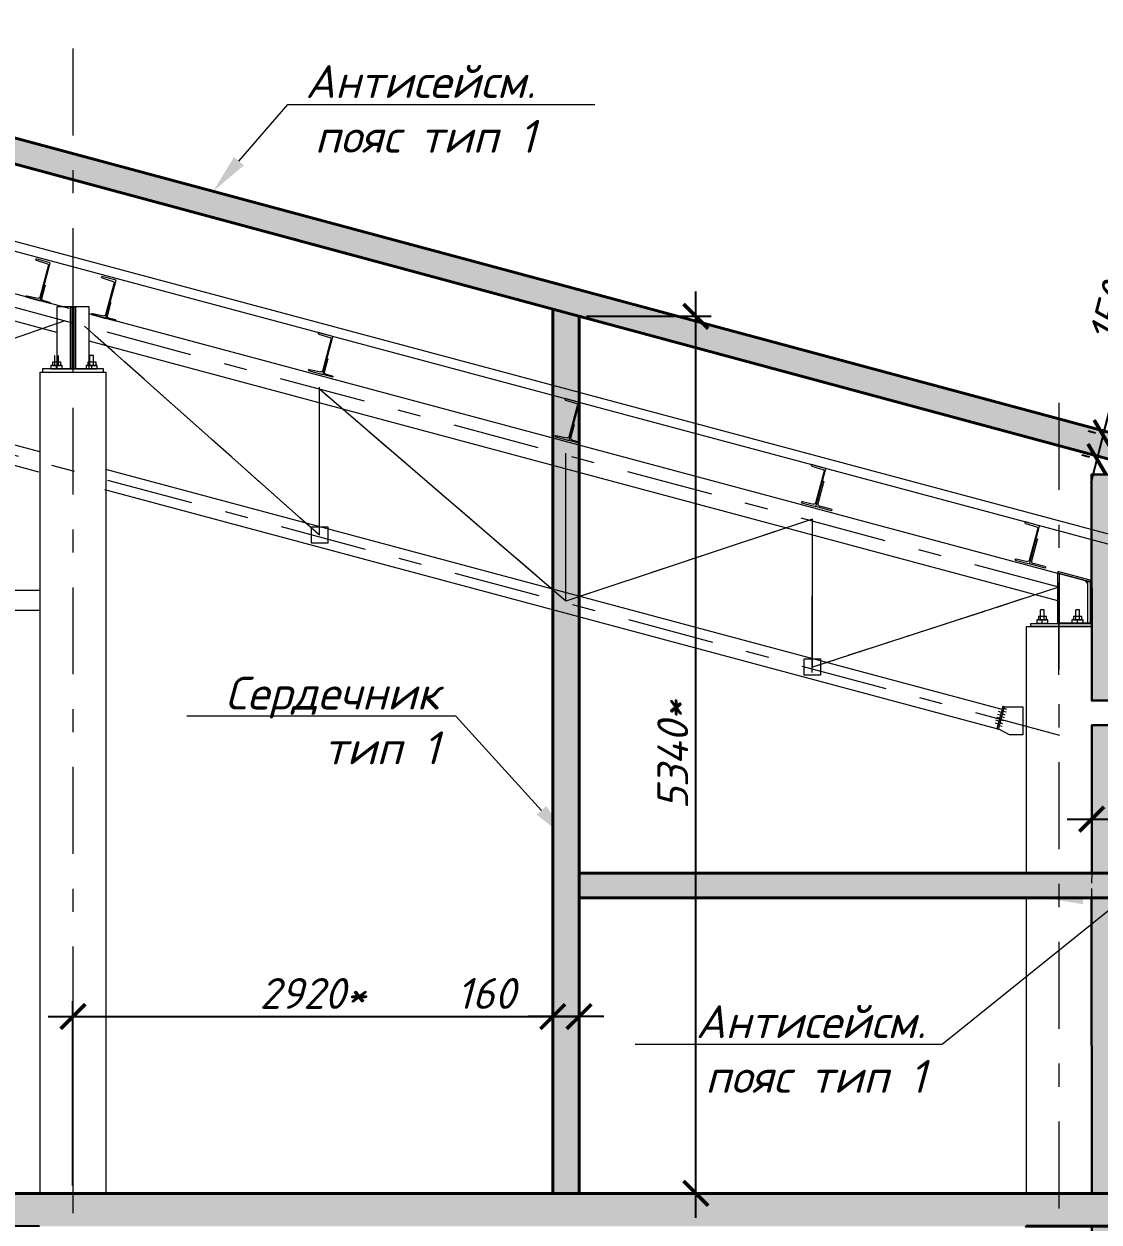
# Model space of a CAD drawing. Header units: millimetres. Extents: x -238377 to 196118, y -123284 to 30177.
# Drawn here: x 106778 to 113321, y -76510 to -69216 of the extents above; entities that cross this region are included whole.
import ezdxf
from ezdxf import colors
from ezdxf.entities.mleader import LeaderData, LeaderLine
from ezdxf.math import Vec2, Vec3

# ---------------------------------------------------------------- set-up
doc = ezdxf.new("R2010")
doc.units = ezdxf.units.MM
doc.header["$MEASUREMENT"] = 0
for name, pattern in [('CENTERX2', [4, 2.5, -0.5, 0.5, -0.5]), ('DASHED2', [0.375, 0.25, -0.125]), ('Double Dashed', [1797.222233, 1325, -211.666656, 63.333344, -197.222233]), ('HIDDEN2', [4.7625, 3.175, -1.5875]), ('Штрихштриховая', [10936.110735, 5291.666508, -2116.666555, 1411.111116, -2116.666555])]:
    doc.linetypes.add(name, pattern=pattern)
doc.layers.get('0').update_dxf_attribs({"lineweight": 5})
doc.layers.add('#Hatch', color=7, linetype='Continuous', lineweight=5, true_color=0x4d4d4d)
doc.layers.add('#Каркас', color=7, linetype='Continuous', lineweight=5, true_color=0x757575)
for name, color, linetype, lineweight in [('#Бетон', 10, 'Continuous', 15), ('#Бетон монолитные пояса', 34, 'Continuous', 35), ('#Бетон разрез', 20, 'Continuous', 40), ('#Бетон сердечники', 12, 'Continuous', 40), ('#Выноски', 150, 'Continuous', 15), ('#Газобетон', 152, 'Continuous', 35), ('#размеры', 7, 'Continuous', 5), ('k_ Осевая', 8, 'CENTERX2', 9), ('оси_Ном._пера__96', 7, 'Continuous', 5)]:
    doc.layers.add(name, color=color, linetype=linetype, lineweight=lineweight)
doc.styles.add('STEP PR', font='isocpeui.ttf')
doc.dimstyles.new('SPDS', dxfattribs={"dimscale": 10, "dimtxt": 2.5, "dimasz": 2, "dimexe": 1.25, "dimexo": 0.625, "dimtad": 1, "dimdec": 0, "dimrnd": 0.001, "dimtxsty": 'STEP PR', "dimblk": 'ARCHTICK', "dimcen": 2.5, "dimdle": 2, "dimclrd": 256, "dimclre": 256, "dimclrt": 7, "dimadec": 0, "dimazin": 2, "dimtfac": 0.75, "dimtdec": 0, "dimtmove": 1, "dimatfit": 3, "dimfxl": 1, "dimtolj": 1, "dimarcsym": 1})

# ---------------------------------------------------------------- blocks, each defined once
blk = doc.blocks.new('_ArchTick')
at = {"color": 0, "linetype": 'ByBlock', "const_width": 0.15}
blk.add_lwpolyline([(-0.5, -0.5), (0.5, 0.5)], dxfattribs=at)
blk = doc.blocks.new('*D910')
at = {"layer": '#размеры', "lineweight": -2, "transparency": 16777216}
for p, q in [((115231.5, -71810.4), (115231.5, -76485.3)), ((113923.2, -71960.4), (115325.2, -71960.4)), ((112079, -76335.3), (115325.2, -76335.3))]:
    blk.add_line(p, q, dxfattribs=at)
at = {"layer": 'Defpoints', "color": 0, "transparency": 16777216}
for p in [(113876.3, -71960.4), (112032.1, -76335.3), (115231.5, -76335.3)]:
    blk.add_point(p, dxfattribs=at)
at = {"layer": '#размеры', "lineweight": -2, "transparency": 16777216, "xscale": 150, "yscale": 150, "zscale": 150}
for p, rotation in [((115231.5, -71960.4), 90), ((115231.5, -76335.3), 270)]:
    blk.add_blockref('_ArchTick', p, dxfattribs=dict(at, rotation=rotation))
at = {"layer": '#размеры', "color": 7, "transparency": 16777216, "insert": (115089.7, -74147.8), "char_height": 187.5, "attachment_point": 5, "rotation": 90, "style": 'STEP PR'}
blk.add_mtext('\\A1;4375', dxfattribs=at)
blk = doc.blocks.new('*U815')
for p, q in [((0, 0), (0, 240)), ((0, 240), (90, 240)), ((86.2, 231.8), (15.6, 228.5)), ((90, 240), (90, 235.8)), ((5.6, 22), (5.6, 218)), ((90, 0), (0, 0)), ((86.2, 8.2), (15.6, 11.5)), ((90, 4.2), (90, 0))]:
    blk.add_line(p, q)
for centre, radius, start, end in [((16.1, 218), 10.5, 92.70236, 180), ((86, 235.8), 4, 272.70236, 360), ((16.1, 22), 10.5, 180, 267.29764), ((86, 4.2), 4, 0, 87.29764)]:
    blk.add_arc(centre, radius, start, end)
blk = doc.blocks.new('*U814')
at = {"color": 0, "linetype": 'ByBlock', "lineweight": -2}
for p, q in [((-9, 22), (-9, 155.7)), ((0, 160), (-4.7, 160)), ((0, 0), (0, 160)), ((-100, 0), (-100, 4.7)), ((-100, 0), (0, 0)), ((-95.7, 9), (-22, 9))]:
    blk.add_line(p, q, dxfattribs=at)
for centre, radius, start, end in [((-4.7, 155.7), 4.3, 89.04503, 179.97781), ((-95.7, 4.7), 4.3, 90, 180), ((-22, 22), 13, 270, 0)]:
    blk.add_arc(centre, radius, start, end, dxfattribs=at)
blk = doc.blocks.new('*U813')
at = {"color": 0, "linetype": 'ByBlock', "lineweight": -2}
for p, q in [((-6, 16), (-6, 96.7)), ((0, 100), (-2.7, 100)), ((0, 0), (0, 100)), ((-63, 0), (-63, 2.7)), ((-63, 0), (0, 0)), ((-59.7, 6), (-16, 6))]:
    blk.add_line(p, q, dxfattribs=at)
for centre, radius, start, end in [((-2.7, 96.7), 3.3, 89.04503, 179.97781), ((-59.7, 2.7), 3.3, 90, 180), ((-16, 16), 10, 270, 0)]:
    blk.add_arc(centre, radius, start, end, dxfattribs=at)
blk = doc.blocks.new('*U811')
for points in [[(0, -0.5), (0, 0.5)], [(1, -0.5), (1, 0.5)], [(2, -0.5), (2, 0.5)], [(3, -0.5), (3, 0.5)], [(4, -0.5), (4, 0.5)], [(5, -0.5), (5, 0.5)]]:
    blk.add_lwpolyline(points)
blk = doc.blocks.new('*U812')
for points in [[(0, -0.5), (0, 0.5)], [(1, -0.5), (1, 0.5)], [(2, -0.5), (2, 0.5)], [(3, -0.5), (3, 0.5)], [(4, -0.5), (4, 0.5)], [(5, -0.5), (5, 0.5)], [(6, -0.5), (6, 0.5)]]:
    blk.add_lwpolyline(points)
blk = doc.blocks.new('*D921')
at = {"layer": '#размеры', "lineweight": -2, "transparency": 16777216}
for p, q in [((113578, -70810.9), (113344.7, -71718.6)), ((113382, -71573.3), (113269.9, -72009.4)), ((113300, -71707.1), (113253.9, -71695.2)), ((113262.5, -71852.6), (113216.5, -71840.8))]:
    blk.add_line(p, q, dxfattribs=at)
at = {"layer": 'Defpoints', "color": 0, "transparency": 16777216}
for p in [(113345.4, -71718.8), (113307.3, -71864.1), (113307.9, -71864.3)]:
    blk.add_point(p, dxfattribs=at)
at = {"layer": '#размеры', "lineweight": -2, "transparency": 16777216, "xscale": 150, "yscale": 150, "zscale": 150}
for p, rotation in [((113344.7, -71718.6), 75.58435715371697), ((113307.3, -71864.1), 255.584357153717)]:
    blk.add_blockref('_ArchTick', p, dxfattribs=dict(at, rotation=rotation))
at = {"layer": '#размеры', "color": 7, "lineweight": 5, "transparency": 16777216, "insert": (113389.7, -70978.5), "char_height": 187.5, "attachment_point": 5, "rotation": 75.58436, "style": 'STEP PR'}
blk.add_mtext('\\A1;150', dxfattribs=at)
blk = doc.blocks.new('*D922')
at = {"layer": '#размеры', "lineweight": -2, "transparency": 16777216}
for p, q in [((109996.3, -75212), (109996.3, -75165.2)), ((110156.3, -75212), (110156.3, -75165.2)), ((109381.3, -75258.9), (109996.3, -75258.9)), ((110306.3, -75258.9), (109846.3, -75258.9))]:
    blk.add_line(p, q, dxfattribs=at)
at = {"layer": 'Defpoints', "color": 0, "transparency": 16777216}
for p in [(109996.3, -75258.9), (109996.3, -75258.9), (110156.3, -75258.9)]:
    blk.add_point(p, dxfattribs=at)
at = {"layer": '#размеры', "lineweight": -2, "transparency": 16777216, "xscale": 150, "yscale": 150, "zscale": 150, "rotation": 180}
blk.add_blockref('_ArchTick', (109996.3, -75258.9), dxfattribs=at)
at = {"layer": '#размеры', "lineweight": -2, "transparency": 16777216, "xscale": 150, "yscale": 150, "zscale": 150}
blk.add_blockref('_ArchTick', (110156.3, -75258.9), dxfattribs=at)
at = {"layer": '#размеры', "color": 7, "lineweight": 5, "transparency": 16777216, "insert": (109590.5, -75118.3), "char_height": 187.5, "attachment_point": 5, "style": 'STEP PR'}
blk.add_mtext('\\A1;160', dxfattribs=at)
blk = doc.blocks.new('*D923')
at = {"layer": '#размеры', "lineweight": -2, "transparency": 16777216}
for p, q in [((107076.3, -76288.4), (107076.3, -75165.2)), ((109996.3, -76288.4), (109996.3, -75165.2)), ((106926.3, -75258.9), (110146.3, -75258.9))]:
    blk.add_line(p, q, dxfattribs=at)
at = {"layer": 'Defpoints', "color": 0, "transparency": 16777216}
for p in [(109996.3, -75258.9), (107076.3, -76335.3), (109996.3, -76335.3)]:
    blk.add_point(p, dxfattribs=at)
at = {"layer": '#размеры', "lineweight": -2, "transparency": 16777216, "xscale": 150, "yscale": 150, "zscale": 150, "rotation": 180}
blk.add_blockref('_ArchTick', (107076.3, -75258.9), dxfattribs=at)
at = {"layer": '#размеры', "lineweight": -2, "transparency": 16777216, "xscale": 150, "yscale": 150, "zscale": 150}
blk.add_blockref('_ArchTick', (109996.3, -75258.9), dxfattribs=at)
at = {"layer": '#размеры', "color": 7, "lineweight": 5, "transparency": 16777216, "insert": (108536.3, -75118.3), "char_height": 187.5, "attachment_point": 5, "style": 'STEP PR'}
blk.add_mtext('\\A1;2920*', dxfattribs=at)
blk = doc.blocks.new('*D998')
at = {"layer": '#размеры', "lineweight": -2, "transparency": 16777216}
for p, q in [((110867, -76485.3), (110867, -70845.7)), ((110202.2, -70995.7), (110960.7, -70995.7)), ((110203.2, -76335.3), (110960.7, -76335.3))]:
    blk.add_line(p, q, dxfattribs=at)
at = {"layer": 'Defpoints', "color": 0, "transparency": 16777216}
for p in [(110155.3, -70995.7), (110867, -70995.7), (110156.3, -76335.3)]:
    blk.add_point(p, dxfattribs=at)
at = {"layer": '#размеры', "lineweight": -2, "transparency": 16777216, "xscale": 150, "yscale": 150, "zscale": 150}
for p, rotation in [((110867, -70995.7), 90), ((110867, -76335.3), 270)]:
    blk.add_blockref('_ArchTick', p, dxfattribs=dict(at, rotation=rotation))
at = {"layer": '#размеры', "color": 7, "lineweight": 5, "transparency": 16777216, "insert": (110726.4, -73665.5), "char_height": 187.5, "attachment_point": 5, "rotation": 90, "style": 'STEP PR'}
blk.add_mtext('\\A1;5340*', dxfattribs=at)
blk = doc.blocks.new('*D985')
at = {"layer": '#размеры', "lineweight": -2, "transparency": 16777216}
for p, q in [((113276.3, -74338.4), (113276.3, -73963.5)), ((113696.3, -74338.4), (113696.3, -73963.5)), ((113126.3, -74057.2), (113846.3, -74057.2)), ((114455.5, -74057.2), (113696.3, -74057.2))]:
    blk.add_line(p, q, dxfattribs=at)
at = {"layer": 'Defpoints', "color": 0, "transparency": 16777216}
for p in [(113696.3, -74057.2), (113276.3, -74385.3), (113696.3, -74385.3)]:
    blk.add_point(p, dxfattribs=at)
at = {"layer": '#размеры', "lineweight": -2, "transparency": 16777216, "xscale": 150, "yscale": 150, "zscale": 150, "rotation": 180}
blk.add_blockref('_ArchTick', (113276.3, -74057.2), dxfattribs=at)
at = {"layer": '#размеры', "lineweight": -2, "transparency": 16777216, "xscale": 150, "yscale": 150, "zscale": 150}
blk.add_blockref('_ArchTick', (113696.3, -74057.2), dxfattribs=at)
at = {"layer": '#размеры', "color": 7, "lineweight": 5, "transparency": 16777216, "insert": (114204.8, -73916.6), "char_height": 187.5, "attachment_point": 5, "style": 'STEP PR'}
blk.add_mtext('\\A1;420', dxfattribs=at)
blk = doc.blocks.new('*D948')
at = {"layer": '#размеры', "lineweight": -2, "transparency": 16777216}
for p, q in [((104390.7, -76185.3), (104390.7, -76685.3)), ((104343.8, -76335.3), (104296.9, -76335.3)), ((106872.8, -76535.3), (104296.9, -76535.3)), ((104390.7, -77281.5), (104390.7, -76535.3))]:
    blk.add_line(p, q, dxfattribs=at)
at = {"layer": 'Defpoints', "color": 0, "transparency": 16777216}
for p in [(104390.7, -76335.3), (104390.7, -76535.3), (106919.7, -76535.3)]:
    blk.add_point(p, dxfattribs=at)
at = {"layer": '#размеры', "lineweight": -2, "transparency": 16777216, "xscale": 150, "yscale": 150, "zscale": 150}
for p, rotation in [((104390.7, -76335.3), 90), ((104390.7, -76535.3), 270)]:
    blk.add_blockref('_ArchTick', p, dxfattribs=dict(at, rotation=rotation))
at = {"layer": '#размеры', "color": 7, "lineweight": 5, "transparency": 16777216, "insert": (104250, -77035.5), "char_height": 187.5, "attachment_point": 5, "rotation": 90, "style": 'STEP PR'}
blk.add_mtext('\\A1;200', dxfattribs=at)

msp = doc.modelspace()

# ---------------------------------------------------------------- hatches: boundary and pattern name
at = {"layer": '#Hatch'}
h = msp.add_hatch(dxfattribs=at)
h.set_pattern_fill('ANSI33', color=256, scale=400)
h.paths.add_polyline_path([(101076.3, -69986), (99476.6, -69986), (99476.6, -70135.3), (99876.3, -70135.3), (101076.3, -70135.5)])
h.paths.add_polyline_path([(103606.2, -69986), (101076.3, -69986), (101076.3, -70136), (103606.2, -70136)])
h.paths.add_polyline_path([(103765.7, -69269.6), (103606.1, -69226.5), (103606.2, -69986), (103606.3, -76335.3), (103766.3, -76335.3)])
h.paths.add_polyline_path([(101076.3, -68632.2), (101076.3, -68477.7), (99476.7, -68865.3), (99476.6, -69019.5)])
h.paths.add_polyline_path([(101251.3, -68435.3), (101076.3, -68477.7), (101076.3, -68632.2), (101251.3, -68589.8)])
h.paths.add_polyline_path([(101251.3, -68435.3), (101251.3, -68590.8), (107076.3, -70163.3), (107076.3, -70004)])
h.paths.add_polyline_path([(107076.3, -70004), (107076.3, -70163.3), (113726.3, -71958.4), (113876.3, -71958.4), (113876.3, -71835.3)])
h.paths.add_polyline_path([(110156.3, -70994.7), (109996.3, -70951.5), (109996.3, -76335.3), (110156.3, -76335.3)])
h.paths.add_polyline_path([(113076.3, -74385.3), (110156.3, -74385.3), (110156.3, -74535.3), (113076.3, -74535.3)])
h.paths.add_polyline_path([(113696.3, -74385.3), (113296.3, -74385.3), (113276.3, -74385.3), (113076.3, -74385.3), (113076.3, -74535.3), (113296.3, -74535.3), (113696.3, -74535.3)])
h = msp.add_hatch(dxfattribs=at)
h.set_pattern_fill('AR-CONC', color=256, scale=50)
h.set_pattern_definition([(50, (0, 0), (358.6301, -31.37607), [37.5, -412.5]), (355, (0, 0), (-69.3757, 376.0961), [30, -330]), (100.45144, (29.9, -2.6), (289.2544, 344.72), [31.8701, -350.5711]), (46.1842, (0, 100), (533.6207, -82.7596), [56.25, -618.75]), (96.63564, (44.47, 93.1), (467.331, 487.0593), [47.8052, -525.8569]), (351.18416, (0, 100), (467.331, 487.0593), [45, -495]), (21, (50, 75), (298.4535, -201.30945), [37.5, -412.5]), (326, (50, 75), (121.6577, 362.575), [30, -330]), (71.45144, (74.87, 58.22), (420.1112, 161.2656), [31.8701, -350.5711]), (37.5, (0, 0), (6.07993, 166.44693), [0, -326, 0, -335, 0, -331.25]), (7.5, (0, 0), (131.53477, 197.20586), [0, -191, 0, -318.5, 0, -126.25]), (327.5, (-111.5, 0), (266.91122, -11.27744), [0, -125, 0, -390, 0, -517.5]), (317.5, (-161.5, 0), (291.5931, 50.0525), [0, -162.5, 0, -259, 0, -367.5])])
h.paths.add_polyline_path([(99876.3, -73115.4), (99476.4, -73115.4), (99476.3, -76335.3), (99876.3, -76335.3)])
h.paths.add_polyline_path([(99876.3, -70136), (99476.6, -70136), (99476.4, -72965.4), (99876.3, -72965.4)])
h.paths.add_polyline_path([(99876.3, -69019.5), (99476.6, -69019.5), (99476.6, -69986), (99876.3, -69986)])
h.paths.add_polyline_path([(113876.3, -71958.4), (113275.2, -71958.4), (113275.9, -72885.6), (113276.3, -72885.6), (113276.3, -73335.7), (113576.3, -73335.4), (113576.3, -73485.6), (113276.3, -73485.6), (113276.3, -74385.3), (113296.3, -74385.3), (113696.3, -74385.3), (113696.3, -74535.3), (113296.3, -74535.3), (113276.3, -74535.3), (113276.3, -76335.3), (113676.3, -76335.3), (113676.3, -76535.3), (113276.3, -76535.3), (113276.3, -76935.3), (113276.3, -80385.3), (113876.5, -80385.3)])
h.paths.add_polyline_path([(100876.3, -76535.3), (100676.3, -76535.3), (100676.3, -80235.3), (100876.3, -80235.3)])
at = {"layer": '#Hatch', "linetype": 'Continuous', "true_color": 0xd9d9d9}
h = msp.add_hatch(color=254, dxfattribs=at)
h.paths.add_polyline_path([(101076.3, -76335.3), (99476.3, -76335.3), (99476.3, -76535.3), (100876.3, -76535.3), (100939.8, -76535)])
h.paths.add_polyline_path([(107076.3, -76335.3), (101076.3, -76335.3), (100939.8, -76535), (100961.5, -76535), (101276.3, -76535.3), (107076.3, -76535.3)])
h.paths.add_polyline_path([(113076.3, -76335.3), (107076.3, -76335.3), (107076.3, -76535.3), (112876.3, -76535.3), (113076.3, -76535.3)])
h.paths.add_polyline_path([(113676.3, -76335.3), (113076.3, -76335.3), (113076.3, -76535.3), (113276.3, -76535.3), (113676.3, -76535.3)])
at = {"layer": '#Каркас', "true_color": 0x8f8f8f}
msp.add_hatch(color=252, dxfattribs=at).paths.add_polyline_path([(113252.1, -72625.1), (113234.6, -72603.5), (113251.6, -72608)])
msp.add_hatch(color=252, dxfattribs=at).paths.add_polyline_path([(113252.1, -72625.1), (113234.6, -72603.5), (113251.6, -72608)])
msp.add_hatch(color=252, dxfattribs=at).paths.add_polyline_path([(113252.1, -72625.1), (113234.6, -72603.5), (113251.6, -72608)])
msp.add_hatch(color=252, dxfattribs=at).paths.add_polyline_path([(113252.1, -72625.1), (113234.6, -72603.5), (113251.6, -72608)])

# ---------------------------------------------------------------- linework, layer by layer
at = {"layer": '#Бетон'}
for p, q in [((106876.3, -76335.3), (106876.3, -71335.3)), ((107276.3, -71335.3), (107276.3, -76335.3))]:
    msp.add_line(p, q, dxfattribs=at)
for points in [[(106876.3, -71335.3), (107276.3, -71335.3)], [(113276.3, -72885.6), (112876.3, -72885.6), (112876.3, -74385.3)], [(113276.3, -73485.6), (113576.3, -73485.6), (113576.3, -73335.6), (113276.3, -73335.7), (113276.3, -72885.6), (112876.3, -72885.6), (112876.3, -73485.6)], [(113276.3, -74385.3), (113276.3, -73485.6)], [(112876.3, -74535.3), (112876.3, -76335.3), (113276.3, -76335.3), (113276.3, -74535.3)]]:
    msp.add_lwpolyline(points, dxfattribs=at)
at = {"layer": '#Бетон монолитные пояса', "lineweight": 40}
for points in [[(99476.7, -68865.3), (101251.3, -68435.3), (113876.3, -71835.3), (113876.3, -71958.4), (113726.3, -71958.4), (101249.3, -68590.3), (99476.6, -69019.5), (99476.7, -68865.3)], [(113276.3, -74385.3), (110156.3, -74385.3), (110156.3, -74535.3), (113296.3, -74535.3)], [(113276.3, -74385.3), (113296.3, -74385.3)], [(113296.3, -74385.3), (113696.3, -74385.3), (113696.3, -74535.3), (113296.3, -74535.3)]]:
    msp.add_lwpolyline(points, dxfattribs=at)
at = {"layer": '#Бетон монолитные пояса', "linetype": 'DASHED2', "lineweight": 20, "ltscale": 250}
msp.add_lwpolyline([(113276.3, -74385.3), (113275.2, -74535.3)], dxfattribs=at)
at = {"layer": '#Бетон разрез', "linetype": 'Continuous'}
msp.add_lwpolyline([(100876.3, -76535.3), (99476.3, -76535.3), (99476.3, -76535.3), (99476.3, -76335.3), (113676.3, -76335.3), (113676.3, -76535.3), (113276.3, -76535.3), (112876.3, -76535.3), (112876.3, -76535.3)], dxfattribs=at)
at = {"layer": '#Бетон сердечники', "color": 14, "lineweight": 40}
for points in [[(106876.3, -76335.3), (103606.3, -76335.3), (103606.2, -69986)], [(110156.3, -76335.3), (109996.3, -76335.3), (109996.3, -70951.5)], [(110156.3, -70994.7), (110156.3, -76335.3)]]:
    msp.add_lwpolyline(points, dxfattribs=at)
at = {"layer": '#Газобетон', "lineweight": 30}
msp.add_lwpolyline([(113276.3, -80385.3), (113276.3, -76535.3), (113276.3, -76535.3), (113676.3, -76535.3), (113676.3, -76335.3), (113276.3, -76335.3), (113275.2, -74535.3), (113696.3, -74535.3), (113696.3, -74385.3), (113276.3, -74385.3), (113276.3, -73485.6), (113576.3, -73485.6), (113576.3, -73335.4), (113276.3, -73335.7), (113275.2, -71958.4), (113876.3, -71958.4), (113876.5, -80385.3)], close=True, dxfattribs=at)
at = {"layer": '#Каркас'}
for p, q in [((107054.1, -70948.8), (103770.7, -70069)), ((106978.5, -71094.2), (103770.7, -70234.7)), ((106873.6, -71820.2), (103770.7, -70988.7)), ((107026.3, -71024.2), (105576.6, -71524.5)), ((113070.4, -72560.9), (107174, -70981)), ((113070.4, -72560.9), (107174, -70981)), ((113070.4, -72560.9), (107174, -70981)), ((106868.2, -71943.9), (103770.7, -71114)), ((108576.3, -72328.1), (107146.3, -71056.3)), ((108576.3, -72328.1), (107146.3, -71056.3)), ((108576.3, -72328.1), (107146.3, -71056.3)), ((113070.4, -72727.3), (107174, -71146.6)), ((106965.2, -71295.3), (106965.2, -71235.3)), ((106965.2, -71295.3), (106965.2, -71235.3)), ((106965.2, -71295.3), (106965.2, -71235.3)), ((106965.2, -71295.3), (106965.2, -71235.3)), ((106987.4, -71295.3), (106987.4, -71235.3)), ((106987.4, -71295.3), (106987.4, -71235.3)), ((106987.4, -71295.3), (106987.4, -71235.3)), ((106987.4, -71295.3), (106987.4, -71235.3)), ((107179.4, -71295.3), (107179.4, -71235.3)), ((107201.6, -71235.3), (107179.4, -71235.3)), ((107179.4, -71295.3), (107179.4, -71235.3)), ((107201.6, -71235.3), (107179.4, -71235.3)), ((107179.4, -71295.3), (107179.4, -71235.3)), ((107201.6, -71235.3), (107179.4, -71235.3)), ((107179.4, -71295.3), (107179.4, -71235.3)), ((107201.6, -71235.3), (107179.4, -71235.3)), ((107201.6, -71295.3), (107201.6, -71235.3)), ((107201.6, -71295.3), (107201.6, -71235.3)), ((107201.6, -71295.3), (107201.6, -71235.3)), ((107201.6, -71295.3), (107201.6, -71235.3)), ((106976.3, -71315.3), (106976.3, -71300.3)), ((106976.3, -71315.3), (106976.3, -71300.3)), ((106976.3, -71315.3), (106976.3, -71300.3)), ((106976.3, -71315.3), (106976.3, -71300.3)), ((107190.5, -71315.3), (107190.5, -71300.3)), ((107190.5, -71315.3), (107190.5, -71300.3)), ((107190.5, -71315.3), (107190.5, -71300.3)), ((107190.5, -71315.3), (107190.5, -71300.3)), ((108576.3, -72327.3), (108576.3, -71427.3)), ((108576.3, -72327.3), (108576.3, -71427.3)), ((108576.3, -72327.3), (108576.3, -71427.3)), ((110076.3, -72729.2), (108576.3, -71439.5)), ((110076.3, -72729.2), (108576.3, -71439.5)), ((110076.3, -72729.2), (108576.3, -71439.5)), ((106876.3, -71820.9), (106873.6, -71820.2)), ((110076.3, -72729.2), (110076.3, -71829.2)), ((110076.3, -72729.2), (110076.3, -71829.2)), ((110076.3, -72729.2), (110076.3, -71829.2)), ((112730.5, -73389.5), (107276.3, -71928.1)), ((112698.8, -73506.3), (107269.8, -72051.5)), ((111575.9, -72231), (110076.3, -72729.2)), ((111575.9, -72231), (110076.3, -72729.2)), ((111575.9, -72231), (110076.3, -72729.2)), ((111575.9, -73131.2), (111575.9, -72231)), ((111575.9, -73131.2), (111575.9, -72231)), ((111575.9, -73131.2), (111575.9, -72231)), ((111575.9, -73131.2), (111575.9, -72231)), ((113080.2, -72863.7), (113080.2, -72561.5)), ((113080.2, -72863.7), (113080.2, -72561.5)), ((113080.2, -72863.7), (113080.2, -72561.5)), ((113080.2, -72863.7), (113080.2, -72561.5)), ((113076.3, -72645.3), (111576.3, -73132)), ((113076.3, -72645.3), (111576.3, -73132)), ((113076.3, -72645.3), (111576.3, -73132)), ((113252.1, -72625.1), (113234.6, -72603.5)), ((113252.1, -72625.1), (113234.6, -72603.5)), ((113252.1, -72625.1), (113234.6, -72603.5)), ((113252.1, -72625.1), (113234.6, -72603.5)), ((113252.1, -72863.7), (113252.1, -72608.3)), ((113252.1, -72863.7), (113252.1, -72608.3)), ((113252.1, -72863.7), (113252.1, -72608.3)), ((113252.1, -72863.7), (113252.1, -72608.3)), ((112964.4, -72843.7), (112964.4, -72783.7)), ((112986.6, -72783.7), (112964.4, -72783.7)), ((112964.4, -72843.7), (112964.4, -72783.7)), ((112986.6, -72783.7), (112964.4, -72783.7)), ((112964.4, -72843.7), (112964.4, -72783.7)), ((112986.6, -72783.7), (112964.4, -72783.7)), ((112964.4, -72843.7), (112964.4, -72783.7)), ((112986.6, -72783.7), (112964.4, -72783.7)), ((112986.6, -72843.7), (112986.6, -72783.7)), ((112986.6, -72843.7), (112986.6, -72783.7)), ((112986.6, -72843.7), (112986.6, -72783.7)), ((112986.6, -72843.7), (112986.6, -72783.7)), ((113178.5, -72843.7), (113178.5, -72783.7)), ((113200.8, -72783.7), (113178.5, -72783.7)), ((113178.5, -72843.7), (113178.5, -72783.7)), ((113200.8, -72783.7), (113178.5, -72783.7)), ((113178.5, -72843.7), (113178.5, -72783.7)), ((113200.8, -72783.7), (113178.5, -72783.7)), ((113178.5, -72843.7), (113178.5, -72783.7)), ((113200.8, -72783.7), (113178.5, -72783.7)), ((113200.8, -72843.7), (113200.8, -72783.7)), ((113200.8, -72843.7), (113200.8, -72783.7)), ((113200.8, -72843.7), (113200.8, -72783.7)), ((113200.8, -72843.7), (113200.8, -72783.7)), ((112975.5, -72863.7), (112975.5, -72848.7)), ((112975.5, -72863.7), (112975.5, -72848.7)), ((112975.5, -72863.7), (112975.5, -72848.7)), ((112975.5, -72863.7), (112975.5, -72848.7)), ((113189.7, -72863.7), (113189.7, -72848.7)), ((113189.7, -72863.7), (113189.7, -72848.7)), ((113189.7, -72863.7), (113189.7, -72848.7)), ((113189.7, -72863.7), (113189.7, -72848.7))]:
    msp.add_line(p, q, dxfattribs=at)
at = {"layer": '#Каркас', "linetype": 'HIDDEN2', "ltscale": 50}
for p, q in [((108576.3, -72328.1), (107146.3, -71056.3)), ((108576.3, -72327.3), (108576.3, -71427.3)), ((110076.3, -72729.2), (108576.3, -71439.5)), ((110076.3, -72729.2), (110076.3, -71829.2)), ((111575.9, -72231), (110076.3, -72729.2)), ((113076.3, -72645.3), (111576.3, -73132))]:
    msp.add_line(p, q, dxfattribs=at)
at = {"layer": '#Каркас'}
for points in [[(100959.3, -68993.7), (113876.4, -72454.9), (113860.9, -72512.9), (100959.3, -69055.8)], [(103770.7, -72785.3), (106876.3, -72785.3), (106876.3, -72665.3), (103770.7, -72665.3)]]:
    msp.add_lwpolyline(points, dxfattribs=at)
at = {"layer": '#Каркас', "linetype": 'Double Dashed'}
for points in [[(106978.5, -71315.3), (107174, -71315.3), (107174, -70937.5), (106978.5, -70937.5)], [(106978.5, -71315.3), (107174, -71315.3), (107174, -70937.5), (106978.5, -70937.5)], [(106978.5, -71315.3), (107174, -71315.3), (107174, -70937.5), (106978.5, -70937.5)], [(106978.5, -71315.3), (107174, -71315.3), (107174, -70937.5), (106978.5, -70937.5)], [(106891.2, -71335.3), (107261.4, -71335.3), (107261.4, -71315.3), (106891.2, -71315.3)], [(106891.2, -71335.3), (107261.4, -71335.3), (107261.4, -71315.3), (106891.2, -71315.3)], [(106891.2, -71335.3), (107261.4, -71335.3), (107261.4, -71315.3), (106891.2, -71315.3)], [(106891.2, -71335.3), (107261.4, -71335.3), (107261.4, -71315.3), (106891.2, -71315.3)], [(106942.3, -71315.3), (107010.3, -71315.3), (107010.3, -71295.3), (106942.3, -71295.3)], [(106942.3, -71315.3), (107010.3, -71315.3), (107010.3, -71295.3), (106942.3, -71295.3)], [(106942.3, -71315.3), (107010.3, -71315.3), (107010.3, -71295.3), (106942.3, -71295.3)], [(106942.3, -71315.3), (107010.3, -71315.3), (107010.3, -71295.3), (106942.3, -71295.3)], [(106952.3, -71295.3), (107002.3, -71295.3), (107002.3, -71275.3), (106952.3, -71275.3)], [(106952.3, -71295.3), (107002.3, -71295.3), (107002.3, -71275.3), (106952.3, -71275.3)], [(106952.3, -71295.3), (107002.3, -71295.3), (107002.3, -71275.3), (106952.3, -71275.3)], [(106952.3, -71295.3), (107002.3, -71295.3), (107002.3, -71275.3), (106952.3, -71275.3)], [(107156.5, -71315.3), (107224.5, -71315.3), (107224.5, -71295.3), (107156.5, -71295.3)], [(107156.5, -71315.3), (107224.5, -71315.3), (107224.5, -71295.3), (107156.5, -71295.3)], [(107156.5, -71315.3), (107224.5, -71315.3), (107224.5, -71295.3), (107156.5, -71295.3)], [(107156.5, -71315.3), (107224.5, -71315.3), (107224.5, -71295.3), (107156.5, -71295.3)], [(107166.5, -71295.3), (107216.5, -71295.3), (107216.5, -71275.3), (107166.5, -71275.3)], [(107166.5, -71295.3), (107216.5, -71295.3), (107216.5, -71275.3), (107166.5, -71275.3)], [(107166.5, -71295.3), (107216.5, -71295.3), (107216.5, -71275.3), (107166.5, -71275.3)], [(107166.5, -71295.3), (107216.5, -71295.3), (107216.5, -71275.3), (107166.5, -71275.3)], [(108627.7, -72376.8), (108527.7, -72376.8), (108527.7, -72276.8), (108627.7, -72276.8)], [(108627.7, -72376.8), (108527.7, -72376.8), (108527.7, -72276.8), (108627.7, -72276.8)], [(108627.7, -72376.8), (108527.7, -72376.8), (108527.7, -72276.8), (108627.7, -72276.8)], [(108627.7, -72376.8), (108527.7, -72376.8), (108527.7, -72276.8), (108627.7, -72276.8)], [(108627.7, -72376.8), (108527.7, -72376.8), (108527.7, -72276.8), (108627.7, -72276.8)], [(108627.7, -72376.8), (108527.7, -72376.8), (108527.7, -72276.8), (108627.7, -72276.8)], [(108627.7, -72376.8), (108527.7, -72376.8), (108527.7, -72276.8), (108627.7, -72276.8)], [(108627.7, -72376.8), (108527.7, -72376.8), (108527.7, -72276.8), (108627.7, -72276.8)], [(113265.9, -72863.7), (113070.4, -72863.7), (113070.4, -72558.8), (113265.9, -72612)], [(113265.9, -72863.7), (113070.4, -72863.7), (113070.4, -72558.8), (113265.9, -72612)], [(113265.9, -72863.7), (113070.4, -72863.7), (113070.4, -72558.8), (113265.9, -72612)], [(113265.9, -72863.7), (113070.4, -72863.7), (113070.4, -72558.8), (113265.9, -72612)], [(113275.2, -72885.3), (112904.9, -72885.3), (112904.9, -72865.3), (113275.2, -72865.3)], [(113275.2, -72885.3), (112904.9, -72885.3), (112904.9, -72865.3), (113275.2, -72865.3)], [(113275.2, -72885.3), (112904.9, -72885.3), (112904.9, -72865.3), (113275.2, -72865.3)], [(113275.2, -72885.3), (112904.9, -72885.3), (112904.9, -72865.3), (113275.2, -72865.3)], [(112941.5, -72863.7), (113009.5, -72863.7), (113009.5, -72843.7), (112941.5, -72843.7)], [(112941.5, -72863.7), (113009.5, -72863.7), (113009.5, -72843.7), (112941.5, -72843.7)], [(112941.5, -72863.7), (113009.5, -72863.7), (113009.5, -72843.7), (112941.5, -72843.7)], [(112941.5, -72863.7), (113009.5, -72863.7), (113009.5, -72843.7), (112941.5, -72843.7)], [(112951.5, -72843.7), (113001.5, -72843.7), (113001.5, -72823.7), (112951.5, -72823.7)], [(112951.5, -72843.7), (113001.5, -72843.7), (113001.5, -72823.7), (112951.5, -72823.7)], [(112951.5, -72843.7), (113001.5, -72843.7), (113001.5, -72823.7), (112951.5, -72823.7)], [(112951.5, -72843.7), (113001.5, -72843.7), (113001.5, -72823.7), (112951.5, -72823.7)], [(113155.7, -72863.7), (113223.7, -72863.7), (113223.7, -72843.7), (113155.7, -72843.7)], [(113155.7, -72863.7), (113223.7, -72863.7), (113223.7, -72843.7), (113155.7, -72843.7)], [(113155.7, -72863.7), (113223.7, -72863.7), (113223.7, -72843.7), (113155.7, -72843.7)], [(113155.7, -72863.7), (113223.7, -72863.7), (113223.7, -72843.7), (113155.7, -72843.7)], [(113165.7, -72843.7), (113215.7, -72843.7), (113215.7, -72823.7), (113165.7, -72823.7)], [(113165.7, -72843.7), (113215.7, -72843.7), (113215.7, -72823.7), (113165.7, -72823.7)], [(113165.7, -72843.7), (113215.7, -72843.7), (113215.7, -72823.7), (113165.7, -72823.7)], [(113165.7, -72843.7), (113215.7, -72843.7), (113215.7, -72823.7), (113165.7, -72823.7)], [(111626.3, -73180.3), (111526.3, -73180.3), (111526.3, -73080.3), (111626.3, -73080.3)], [(111626.3, -73180.3), (111526.3, -73180.3), (111526.3, -73080.3), (111626.3, -73080.3)], [(111626.3, -73180.3), (111526.3, -73180.3), (111526.3, -73080.3), (111626.3, -73080.3)], [(111626.3, -73180.3), (111526.3, -73180.3), (111526.3, -73080.3), (111626.3, -73080.3)]]:
    msp.add_lwpolyline(points, close=True, dxfattribs=at)
for points in [[(107060.3, -71315.3), (107060.3, -70937.5), (107071.3, -70937.5), (107071.3, -71315.3), (107060.3, -71315.3)], [(107060.3, -71315.3), (107060.3, -70937.5), (107071.3, -70937.5), (107071.3, -71315.3), (107060.3, -71315.3)], [(107060.3, -71315.3), (107060.3, -70937.5), (107071.3, -70937.5), (107071.3, -71315.3), (107060.3, -71315.3)], [(107060.3, -71315.3), (107060.3, -70937.5), (107071.3, -70937.5), (107071.3, -71315.3), (107060.3, -71315.3)], [(107071.3, -71315.3), (107071.3, -70937.5), (107076.3, -70937.5), (107076.3, -71315.3), (107071.3, -71315.3)], [(107071.3, -71315.3), (107071.3, -70937.5), (107076.3, -70937.5), (107076.3, -71315.3), (107071.3, -71315.3)], [(107071.3, -71315.3), (107071.3, -70937.5), (107076.3, -70937.5), (107076.3, -71315.3), (107071.3, -71315.3)], [(107071.3, -71315.3), (107071.3, -70937.5), (107076.3, -70937.5), (107076.3, -71315.3), (107071.3, -71315.3)], [(107076.3, -71315.3), (107076.3, -70937.5), (107081.3, -70937.5), (107081.3, -71315.3), (107076.3, -71315.3)], [(107076.3, -71315.3), (107076.3, -70937.5), (107081.3, -70937.5), (107081.3, -71315.3), (107076.3, -71315.3)], [(107076.3, -71315.3), (107076.3, -70937.5), (107081.3, -70937.5), (107081.3, -71315.3), (107076.3, -71315.3)], [(107076.3, -71315.3), (107076.3, -70937.5), (107081.3, -70937.5), (107081.3, -71315.3), (107076.3, -71315.3)], [(107081.3, -71315.3), (107081.3, -70937.5), (107092.3, -70937.5), (107092.3, -71315.3), (107081.3, -71315.3)], [(107081.3, -71315.3), (107081.3, -70937.5), (107092.3, -70937.5), (107092.3, -71315.3), (107081.3, -71315.3)], [(107081.3, -71315.3), (107081.3, -70937.5), (107092.3, -70937.5), (107092.3, -71315.3), (107081.3, -71315.3)], [(107081.3, -71315.3), (107081.3, -70937.5), (107092.3, -70937.5), (107092.3, -71315.3), (107081.3, -71315.3)], [(111575.7, -73164.6), (111576.9, -72231.9)], [(111575.7, -73164.6), (111576.9, -72231.9)], [(111575.7, -73164.6), (111576.9, -72231.9)], [(113265.9, -72612), (113265.9, -72602), (113070.4, -72548.8), (113070.4, -72558.8), (113265.9, -72612)], [(113265.9, -72612), (113265.9, -72602), (113070.4, -72548.8), (113070.4, -72558.8), (113265.9, -72612)], [(113265.9, -72612), (113265.9, -72602), (113070.4, -72548.8), (113070.4, -72558.8), (113265.9, -72612)], [(113265.9, -72612), (113265.9, -72602), (113070.4, -72548.8), (113070.4, -72558.8), (113265.9, -72612)], [(113265.9, -72612), (113070.4, -72558.8)], [(113265.9, -72612), (113070.4, -72558.8)], [(113265.9, -72612), (113070.4, -72558.8)], [(113265.9, -72612), (113070.4, -72558.8)], [(112876.6, -72885.3), (113276.3, -72885.3)], [(112876.6, -72885.3), (113276.3, -72885.3)], [(112876.6, -72885.3), (113276.3, -72885.3)], [(112876.6, -72885.3), (113276.3, -72885.3)], [(112745.1, -73373.8), (112735.5, -73371.2), (112698.7, -73506.3), (112708.3, -73508.9), (112745.1, -73373.8)], [(112745.1, -73373.8), (112735.5, -73371.2), (112698.7, -73506.3), (112708.3, -73508.9), (112745.1, -73373.8)], [(112745.1, -73373.8), (112735.5, -73371.2), (112698.7, -73506.3), (112708.3, -73508.9), (112745.1, -73373.8)], [(112745.1, -73373.8), (112735.5, -73371.2), (112698.7, -73506.3), (112708.3, -73508.9), (112745.1, -73373.8)], [(112744.7, -73373.7), (112856.9, -73373.8), (112856.6, -73544.3), (112776.6, -73544.3), (112706.3, -73508.3)], [(112744.7, -73373.7), (112856.9, -73373.8), (112856.6, -73544.3), (112776.6, -73544.3), (112706.3, -73508.3)], [(112744.7, -73373.7), (112856.9, -73373.8), (112856.6, -73544.3), (112776.6, -73544.3), (112706.3, -73508.3)], [(112744.7, -73373.7), (112856.9, -73373.8), (112856.6, -73544.3), (112776.6, -73544.3), (112706.3, -73508.3)], [(112876.3, -73366.7), (112876.3, -73616.7)], [(112876.3, -73366.7), (112876.3, -73616.7)], [(112876.3, -73366.7), (112876.3, -73616.7)], [(112876.3, -73366.7), (112876.3, -73616.7)]]:
    msp.add_lwpolyline(points, dxfattribs=at)
at = {"layer": '#Каркас', "linetype": 'HIDDEN2', "lineweight": 0, "ltscale": 50}
msp.add_lwpolyline([(111575.7, -73164.6), (111576.9, -72231.9)], dxfattribs=at)
at = {"layer": 'k_ Осевая', "linetype": 'Штрихштриховая', "ltscale": 0.1}
for p, q in [((107076.3, -71037.6), (101065.4, -69427)), ((113082.2, -73546.9), (101276.3, -70383.5)), ((113076.3, -72645.3), (107076.3, -71037.6))]:
    msp.add_line(p, q, dxfattribs=at)
at = {"layer": 'оси_Ном._пера__96', "linetype": 'Штрихштриховая', "ltscale": 0.1}
for p, q in [((107076.3, -69365.1), (107076.3, -82718.9)), ((113076.3, -71523.6), (113076.3, -82718.9))]:
    msp.add_line(p, q, dxfattribs=at)
at = {"layer": 'оси_Ном._пера__96', "color": 0, "linetype": 'Штрихштриховая'}
msp.add_line((113076.3, -73177.9), (113076.3, -72735.3), dxfattribs=at)

# ---------------------------------------------------------------- block references
at = {"layer": '#Каркас', "xscale": -1, "rotation": 345}
for name, p in [('*U815', (106876.3, -70901.2)), ('*U815', (106876.3, -70901.2)), ('*U815', (106876.3, -70901.2)), ('*U815', (106876.3, -70901.2)), ('*U813', (106876.3, -70901.2)), ('*U813', (106876.3, -70901.2)), ('*U813', (106876.3, -70901.2)), ('*U813', (106876.3, -70901.2)), ('*U815', (107276.3, -71008.4)), ('*U815', (107276.3, -71008.4)), ('*U815', (107276.3, -71008.4)), ('*U815', (107276.3, -71008.4)), ('*U813', (107276.3, -71008.4)), ('*U813', (107276.3, -71008.4)), ('*U813', (107276.3, -71008.4)), ('*U813', (107276.3, -71008.4)), ('*U815', (108596.3, -71349.9)), ('*U815', (108596.3, -71349.9)), ('*U815', (108596.3, -71349.9)), ('*U815', (108596.3, -71349.9)), ('*U813', (108596.3, -71349.9)), ('*U813', (108596.3, -71349.9)), ('*U813', (108596.3, -71349.9)), ('*U813', (108596.3, -71349.9)), ('*U815', (110096.3, -71751.8)), ('*U815', (110096.3, -71751.8)), ('*U815', (110096.3, -71751.8)), ('*U815', (110096.3, -71751.8)), ('*U813', (110096.3, -71751.8)), ('*U813', (110096.3, -71751.8)), ('*U813', (110096.3, -71751.8)), ('*U813', (110096.3, -71751.8)), ('*U815', (111596.3, -72153.7)), ('*U815', (111596.3, -72153.7)), ('*U815', (111596.3, -72153.7)), ('*U815', (111596.3, -72153.7)), ('*U814', (111596.3, -72153.7)), ('*U814', (111596.3, -72153.7)), ('*U814', (111596.3, -72153.7)), ('*U814', (111596.3, -72153.7)), ('*U815', (112897, -72503)), ('*U815', (112897, -72503)), ('*U815', (112897, -72503)), ('*U815', (112897, -72503)), ('*U814', (112897, -72503)), ('*U814', (112897, -72503)), ('*U814', (112897, -72503)), ('*U814', (112897, -72503))]:
    msp.add_blockref(name, p, dxfattribs=at)
at = {"layer": '#Каркас'}
for name, p, xscale, yscale, zscale, rotation in [('*U811', (112721.6, -73388), -17.99999999999999, 17.99999999999999, 17.99999999999999, 73.81314430655769), ('*U811', (112721.6, -73388), -17.99999999999999, 17.99999999999999, 17.99999999999999, 73.81314430655769), ('*U811', (112721.6, -73388), -17.99999999999999, 17.99999999999999, 17.99999999999999, 73.81314430655769), ('*U811', (112721.6, -73388), -17.99999999999999, 17.99999999999999, 17.99999999999999, 73.81314430655769), ('*U812', (112751.2, -73386.7), -17.99999999999998, 17.99999999999998, 17.99999999999998, 74.59782425556969), ('*U812', (112751.2, -73386.7), -17.99999999999998, 17.99999999999998, 17.99999999999998, 74.59782425556969), ('*U812', (112751.2, -73386.7), -17.99999999999998, 17.99999999999998, 17.99999999999998, 74.59782425556969), ('*U812', (112751.2, -73386.7), -17.99999999999998, 17.99999999999998, 17.99999999999998, 74.59782425556969)]:
    msp.add_blockref(name, p, dxfattribs=dict(at, xscale=xscale, yscale=yscale, zscale=zscale, rotation=rotation))

# ---------------------------------------------------------------- dimensions: what is measured, and where the dimension line sits
at = {"layer": '#размеры', "lineweight": 5}
for base, p1, p2, angle, override, picture, middle, dimtype in [((113307.3, -71864.1), (113345.4, -71718.8), (113307.9, -71864.3), 255.58436, {"dimscale": 75}, '*D921', (113499.4, -71006.7), 161), ((109996.3, -75258.9), (110156.3, -75258.9), (109996.3, -75258.9), 180, {"dimscale": 75}, '*D922', (109590.5, -75258.9), 160), ((104390.7, -76535.3), (104390.7, -76335.3), (106919.7, -76535.3), 90, {"dimscale": 75, "dimtxsty": 'STEP PR'}, '*D948', (104418.4, -77035.5), 160)]:
    dim = msp.add_linear_dim(base=base, p1=p1, p2=p2, angle=angle, dimstyle='SPDS', override=override, dxfattribs=at)
    dim.commit()
    dim.dimension.update_dxf_attribs({"geometry": picture, "text_midpoint": middle, "dimtype": dimtype})
for base, p1, p2, angle, override, picture, middle in [((110867, -70995.7), (110156.3, -76335.3), (110155.3, -70995.7), 90, {"dimscale": 75, "dimtxsty": 'STEP PR'}, '*D998', (110726.4, -73665.5)), ((109996.3, -75258.9), (107076.3, -76335.3), (109996.3, -76335.3), 180, {"dimscale": 75}, '*D923', (108536.3, -75118.3))]:
    dim = msp.add_linear_dim(base=base, p1=p1, p2=p2, angle=angle, text='<>*', dimstyle='SPDS', override=override, dxfattribs=at)
    dim.commit()
    dim.dimension.update_dxf_attribs({"geometry": picture, "text_midpoint": middle})
at = {"layer": '#размеры'}
dim = msp.add_linear_dim(base=(115231.5, -76335.3), p1=(113876.3, -71960.4), p2=(112032.1, -76335.3), angle=90, dimstyle='SPDS', override={"dimscale": 75, "dimtxsty": 'STEP PR'}, dxfattribs=at)
dim.commit()
dim.dimension.update_dxf_attribs({"geometry": '*D910', "text_midpoint": (115089.7, -74147.8)})
at = {"layer": '#размеры', "lineweight": 5}
dim = msp.add_linear_dim(base=(113696.3, -74057.2), p1=(113276.3, -74385.3), p2=(113696.3, -74385.3), dimstyle='SPDS', override={"dimscale": 75, "dimtxsty": 'STEP PR'}, dxfattribs=at)
dim.commit()
dim.dimension.update_dxf_attribs({"geometry": '*D985', "text_midpoint": (114204.8, -74039.6), "dimtype": 160})

# ---------------------------------------------------------------- leaders
at = {"layer": '#Выноски'}
ml = msp.add_multileader_mtext('Standard', dxfattribs=at)
ml.set_content('Антисейсм.\\Pпояс{\\A1; тип 1     } ', color=256, style='STEP PR')
ml.set_leader_properties(color=256, linetype='ByLayer', lineweight=-1)
ml.build(insert=Vec2(0, 0))
ml.multileader.update_dxf_attribs({"text_left_attachment_type": 6, "text_right_attachment_type": 6, "dogleg_length": 0, "arrow_head_size": 240})
ctx = ml.context
ctx.base_point, ctx.char_height, ctx.arrow_head_size, ctx.landing_gap_size, ctx.plane_origin = Vec3(108383, -69706.4), 200, 240, 100, Vec3(115686.5, -81967.4)
ctx.left_attachment, ctx.right_attachment, ctx.text_align_type = 6, 6, 2
notes = []
notes.append((ctx, [(0, (1, 1, 0), (108383, -69706.4), (1, 0), 0, [(0, [(107930, -70234)], 0, [])])]))
ctx.mtext.insert, ctx.mtext.rotation, ctx.mtext.defined_height, ctx.mtext.alignment, ctx.mtext.flow_direction = Vec3(109890.8, -69466.4), 6.283185, 130.9, 3, 5
ml = msp.add_multileader_mtext('Standard', dxfattribs=at)
ml.set_content('Сердечник \\P{\\A1;тип 1     } ', color=256, style='STEP PR')
ml.set_leader_properties(color=256, linetype='ByLayer', lineweight=-1)
ml.build(insert=Vec2(0, 0))
ml.multileader.update_dxf_attribs({"text_left_attachment_type": 6, "text_right_attachment_type": 6, "dogleg_length": 0, "arrow_head_size": 240})
ctx = ml.context
ctx.base_point, ctx.char_height, ctx.arrow_head_size, ctx.landing_gap_size, ctx.plane_origin = Vec3(107919.9, -73429.8), 200, 240, 100, Vec3(117725.1, -85913.7)
ctx.left_attachment, ctx.right_attachment, ctx.text_align_type = 6, 6, 2
notes.append((ctx, [(1, (1, 1, 0), (109405.5, -73429.8), (-1, 0), 0, [(0, [(110089.6, -74181.2)], 0, [])])]))
ctx.mtext.insert, ctx.mtext.rotation, ctx.mtext.defined_height, ctx.mtext.alignment, ctx.mtext.flow_direction = Vec3(109305.5, -73189.8), 6.283185, 130.9, 3, 5
ml = msp.add_multileader_mtext('Standard', dxfattribs=at)
ml.set_content('Антисейсм.\\Pпояс{\\A1; тип 1     } ', color=256, style='STEP PR')
ml.set_leader_properties(color=256, linetype='ByLayer', lineweight=-1)
ml.build(insert=Vec2(0, 0))
ml.multileader.update_dxf_attribs({"text_left_attachment_type": 6, "text_right_attachment_type": 6, "dogleg_length": 0, "arrow_head_size": 240})
ctx = ml.context
ctx.base_point, ctx.char_height, ctx.arrow_head_size, ctx.landing_gap_size, ctx.plane_origin = Vec3(110759.1, -75429.9), 200, 240, 100, Vec3(121285.3, -88236.3)
ctx.left_attachment, ctx.right_attachment, ctx.text_align_type = 6, 6, 2
notes.append((ctx, [(1, (1, 1, 0), (112366.9, -75429.9), (-1, 0), 0, [(1, [(112983.3, -74535.3), (113476.3, -74535.3)], 0, [])])]))
ctx.mtext.insert, ctx.mtext.rotation, ctx.mtext.defined_height, ctx.mtext.alignment, ctx.mtext.flow_direction = Vec3(112266.9, -75189.9), 6.283185, 130.9, 3, 5
for ctx, leaders in notes:
    for number, flags, end, landing, length, lines in leaders:
        leader = LeaderData()
        leader.index, (leader.has_last_leader_line, leader.has_dogleg_vector, leader.attachment_direction) = number, flags
        leader.last_leader_point, leader.dogleg_vector, leader.dogleg_length = Vec3(end), Vec3(landing), length
        for number, points, colour, breaks in lines:
            line = LeaderLine()
            line.index, line.vertices, line.color, line.breaks = number, Vec3.list(points), colors.encode_raw_color(colour), breaks
            leader.lines.append(line)
        ctx.leaders.append(leader)

doc.saveas('drawing.dxf')
